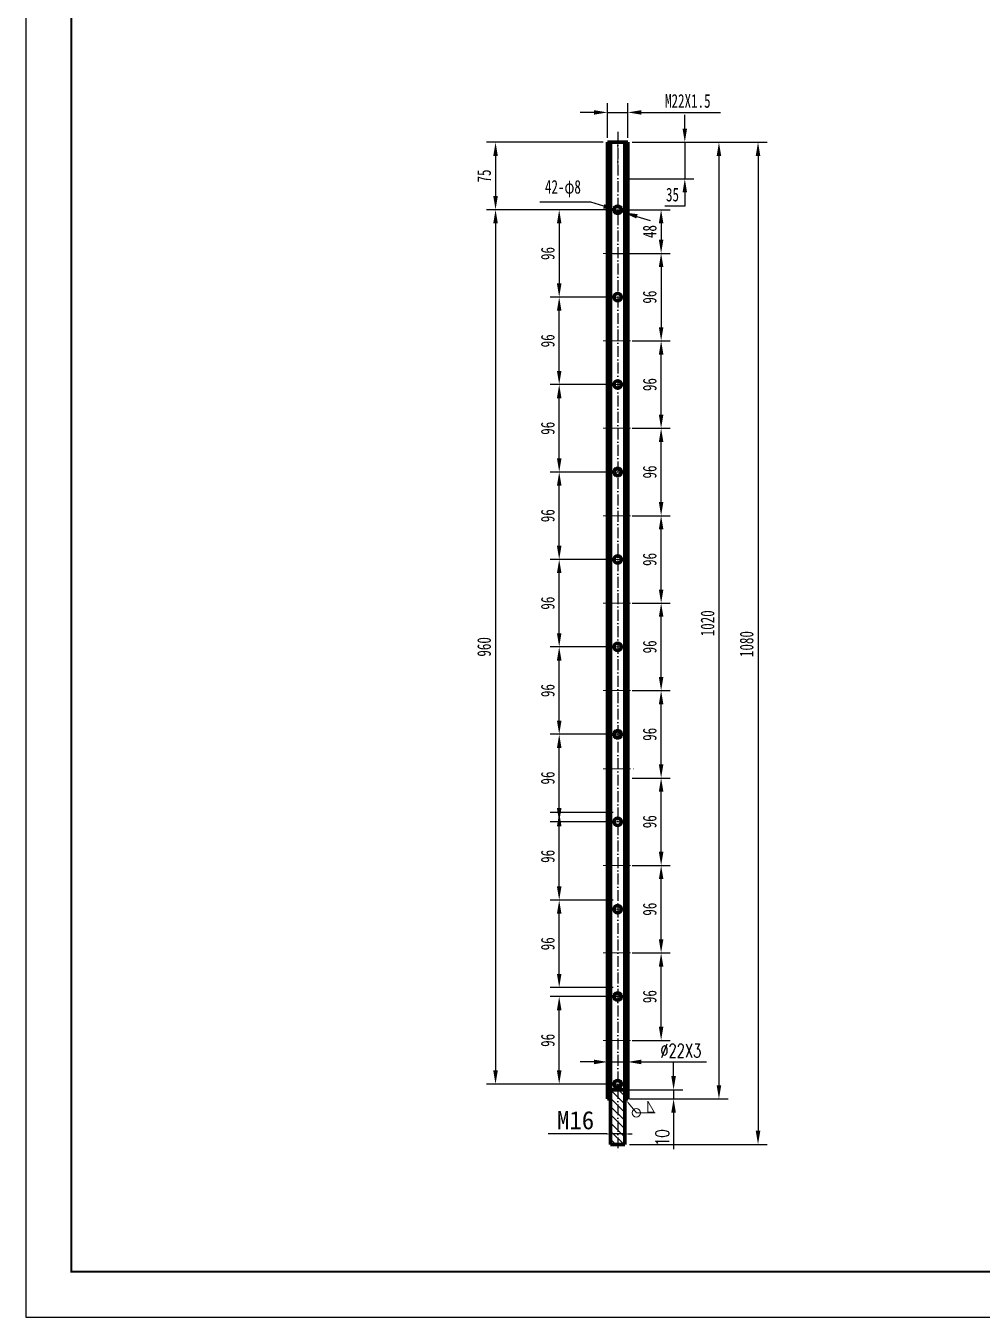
# Model space of a CAD drawing. Header units: millimetres. Extents: x 3722 to 10352, y -3393 to 2547.
# Drawn here: x 8252 to 9302, y -774 to 644 of the extents above; entities that cross this region are included whole.
import ezdxf

# ---------------------------------------------------------------- set-up
doc = ezdxf.new("R2010")
doc.units = ezdxf.units.MM
for name, pattern in [('ACAD_ISO10W100', [18, 12, -3, 0, -3]), ('DASHDOT', [1, 0.5, -0.25, 0, -0.25]), ('EB_DASHDOT', [39, 30, -3, 3, -3])]:
    doc.linetypes.add(name, pattern=pattern)
doc.layers.add('ACHSEN', color=7, linetype='DASHDOT')
doc.layers.add('K1', color=4, linetype='Continuous')
for name, color, linetype, lineweight in [('CAXA0', 1, 'Continuous', 70), ('CAXA1', 2, 'ACAD_ISO10W100', 25), ('CON1', 3, 'Continuous', 30), ('DASDOT', 1, 'EB_DASHDOT', 18), ('DIM', 4, 'Continuous', 0), ('HGJY', 7, 'Continuous', 18)]:
    doc.layers.add(name, color=color, linetype=linetype, lineweight=lineweight)
doc.styles.add('hzfs', font='simplex.shx', dxfattribs={"width": 0.7, "bigfont": 'hzfs.shx'})
doc.dimstyles.new('PVCAD$0', dxfattribs={"dimscale": 4, "dimtxt": 3, "dimasz": 3, "dimexe": 2, "dimexo": 1, "dimgap": 1, "dimtad": 1, "dimdec": 0, "dimzin": 0, "dimdsep": 46, "dimtxsty": 'hzfs', "dimcen": 2.5, "dimclrd": 4, "dimclre": 4, "dimadec": 0, "dimazin": 0, "dimtfac": 1, "dimtmove": 0, "dimatfit": 0, "dimfxl": 1, "dimarcsym": 0})
doc.dimstyles.new('PVCAD$3', dxfattribs={"dimscale": 4, "dimtxt": 3, "dimasz": 3, "dimexe": 2, "dimexo": 1, "dimgap": 1, "dimtad": 1, "dimtoh": 1, "dimdec": 0, "dimzin": 0, "dimdsep": 46, "dimtxsty": 'hzfs', "dimcen": 2.5, "dimclrd": 4, "dimclre": 4, "dimadec": 0, "dimazin": 0, "dimtfac": 1, "dimtmove": 0, "dimatfit": 0, "dimfxl": 1, "dimarcsym": 0})
doc.dimstyles.new('xiao', dxfattribs={"dimtxt": 20, "dimasz": 4, "dimexe": 1, "dimexo": 0, "dimgap": 5, "dimtad": 1, "dimdec": 0, "dimzin": 0, "dimdsep": 46, "dimtxsty": 'Standard', "dimcen": 0, "dimdle": 8, "dimclrt": 256, "dimadec": 0, "dimazin": 0, "dimtfac": 1, "dimtdec": 0, "dimtmove": 0, "dimatfit": 3, "dimldrblk": 'DOT', "dimfxl": 1, "dimtolj": 1, "dimtzin": 0, "dimarcsym": 0})
pattern_1 = [(45, (-5659.8653, -3903.989), (-4.490128, 4.490128), [])]

# ---------------------------------------------------------------- blocks, each defined once
blk = doc.blocks.new('*D156')
at = {"layer": 'Defpoints', "color": 0, "linetype": 'Continuous'}
for p in [(8893.7, -572.4), (8893.7, -572.4), (8909.7, -572.4)]:
    blk.add_point(p, dxfattribs=at)
at = {"layer": 'DIM', "color": 0, "linetype": 'Continuous', "lineweight": -2}
for p, q in [((8889.7, -572.4), (8825.3, -572.4)), ((8893.7, -572.4), (8893.7, -571.4)), ((8909.7, -572.4), (8893.7, -572.4)), ((8909.7, -572.4), (8909.7, -571.4)), ((8913.7, -572.4), (8917.7, -572.4))]:
    blk.add_line(p, q, dxfattribs=at)
at = {"layer": 'DIM', "color": 0, "linetype": 'Continuous'}
for points in [[(8889.7, -571.7), (8889.7, -573.1), (8893.7, -572.4)], [(8913.7, -571.7), (8913.7, -573.1), (8909.7, -572.4)]]:
    blk.add_solid(points, dxfattribs=at)
at = {"layer": 'DIM', "linetype": 'Continuous', "lineweight": 13, "insert": (8855.5, -557.4), "char_height": 20, "attachment_point": 5}
blk.add_mtext('\\A1;\\fFangSong_GB2312;M16', dxfattribs=at)
blk = doc.blocks.new('_Dot')
at = {"color": 0, "linetype": 'ByBlock', "lineweight": -2}
blk.add_line((-0.5, 0), (-1, 0), dxfattribs=at)
at = {"color": 0, "linetype": 'ByBlock', "const_width": 0.5}
blk.add_lwpolyline([(-0.25, 0, 1), (0.25, 0, 1)], format="xyb", close=True, dxfattribs=at)
blk = doc.blocks.new('*D157')
at = {"color": 4, "linetype": 'ByBlock', "lineweight": -2}
for p, q in [((8896.7, 442.4), (8757.6, 442.4)), ((8767.6, 427.4), (8767.6, -502.6)), ((8896.7, -517.6), (8757.6, -517.6))]:
    blk.add_line(p, q, dxfattribs=at)
at = {"color": 4, "linetype": 'ByBlock'}
for points in [[(8765.1, 427.4), (8770.1, 427.4), (8767.6, 442.4)], [(8765.1, -502.6), (8770.1, -502.6), (8767.6, -517.6)]]:
    blk.add_solid(points, dxfattribs=at)
at = {"layer": 'Defpoints', "color": 0, "linetype": 'ByBlock'}
for p in [(8901.7, 442.4), (8767.6, -517.6), (8901.7, -517.6)]:
    blk.add_point(p, dxfattribs=at)
at = {"color": 0, "linetype": 'ByBlock', "insert": (8755.1, -37.6), "char_height": 15, "attachment_point": 5, "rotation": 90, "style": 'hzfs'}
blk.add_mtext('\\fFangSong_GB2312;960', dxfattribs=at)
blk = doc.blocks.new('*D158')
at = {"layer": 'ACHSEN', "color": 4, "linetype": 'ByBlock', "lineweight": -2}
for p, q in [((8885.7, 516.4), (8757.6, 516.4)), ((8767.6, 501.4), (8767.6, 457.4)), ((8896.7, 442.4), (8757.6, 442.4))]:
    blk.add_line(p, q, dxfattribs=at)
at = {"layer": 'ACHSEN', "color": 4, "linetype": 'ByBlock'}
for points in [[(8765.1, 501.4), (8770.1, 501.4), (8767.6, 516.4)], [(8765.1, 457.4), (8770.1, 457.4), (8767.6, 442.4)]]:
    blk.add_solid(points, dxfattribs=at)
at = {"layer": 'Defpoints', "color": 0, "linetype": 'ByBlock'}
for p in [(8890.7, 516.4), (8767.6, 442.4), (8901.7, 442.4)]:
    blk.add_point(p, dxfattribs=at)
at = {"layer": 'ACHSEN', "color": 0, "linetype": 'ByBlock', "insert": (8755.1, 479.4), "char_height": 15, "attachment_point": 5, "rotation": 90, "style": 'hzfs'}
blk.add_mtext('\\fFangSong_GB2312;75', dxfattribs=at)
blk = doc.blocks.new('*D159')
at = {"color": 4, "linetype": 'ByBlock', "lineweight": -2}
for p, q in [((8896.7, 442.3), (8827.5, 442.3)), ((8837.5, 427.3), (8837.5, 361.4)), ((8896.7, 346.4), (8827.5, 346.4))]:
    blk.add_line(p, q, dxfattribs=at)
at = {"color": 4, "linetype": 'ByBlock'}
for points in [[(8835, 427.3), (8840, 427.3), (8837.5, 442.3)], [(8835, 361.4), (8840, 361.4), (8837.5, 346.4)]]:
    blk.add_solid(points, dxfattribs=at)
at = {"layer": 'Defpoints', "color": 0, "linetype": 'ByBlock'}
for p in [(8901.7, 442.3), (8837.5, 346.4), (8901.7, 346.4)]:
    blk.add_point(p, dxfattribs=at)
at = {"color": 0, "linetype": 'ByBlock', "insert": (8825, 394.3), "char_height": 15, "attachment_point": 5, "rotation": 90, "style": 'hzfs'}
blk.add_mtext('\\fFangSong_GB2312;96', dxfattribs=at)
blk = doc.blocks.new('*D160')
at = {"color": 4, "linetype": 'ByBlock', "lineweight": -2}
for p, q in [((8896.7, 346.4), (8827.5, 346.4)), ((8837.5, 265.4), (8837.5, 331.4)), ((8896.7, 250.4), (8827.5, 250.4))]:
    blk.add_line(p, q, dxfattribs=at)
at = {"color": 4, "linetype": 'ByBlock'}
for points in [[(8835, 331.4), (8840, 331.4), (8837.5, 346.4)], [(8835, 265.4), (8840, 265.4), (8837.5, 250.4)]]:
    blk.add_solid(points, dxfattribs=at)
at = {"layer": 'Defpoints', "color": 0, "linetype": 'ByBlock'}
for p in [(8837.5, 346.4), (8901.7, 346.4), (8901.7, 250.4)]:
    blk.add_point(p, dxfattribs=at)
at = {"color": 0, "linetype": 'ByBlock', "insert": (8825, 298.4), "char_height": 15, "attachment_point": 5, "rotation": 90, "style": 'hzfs'}
blk.add_mtext('\\fFangSong_GB2312;96', dxfattribs=at)
blk = doc.blocks.new('*D161')
at = {"color": 4, "linetype": 'ByBlock', "lineweight": -2}
for p, q in [((8896.7, 250.4), (8827.5, 250.4)), ((8837.5, 169.4), (8837.5, 235.4)), ((8896.7, 154.4), (8827.5, 154.4))]:
    blk.add_line(p, q, dxfattribs=at)
at = {"color": 4, "linetype": 'ByBlock'}
for points in [[(8835, 235.4), (8840, 235.4), (8837.5, 250.4)], [(8835, 169.4), (8840, 169.4), (8837.5, 154.4)]]:
    blk.add_solid(points, dxfattribs=at)
at = {"layer": 'Defpoints', "color": 0, "linetype": 'ByBlock'}
for p in [(8837.5, 250.4), (8901.7, 250.4), (8901.7, 154.4)]:
    blk.add_point(p, dxfattribs=at)
at = {"color": 0, "linetype": 'ByBlock', "insert": (8825, 202.4), "char_height": 15, "attachment_point": 5, "rotation": 90, "style": 'hzfs'}
blk.add_mtext('\\fFangSong_GB2312;96', dxfattribs=at)
blk = doc.blocks.new('*D162')
at = {"color": 4, "linetype": 'ByBlock', "lineweight": -2}
for p, q in [((8896.7, 154.4), (8827.5, 154.4)), ((8837.5, 73.4), (8837.5, 139.4)), ((8896.7, 58.4), (8827.5, 58.4))]:
    blk.add_line(p, q, dxfattribs=at)
at = {"color": 4, "linetype": 'ByBlock'}
for points in [[(8835, 139.4), (8840, 139.4), (8837.5, 154.4)], [(8835, 73.4), (8840, 73.4), (8837.5, 58.4)]]:
    blk.add_solid(points, dxfattribs=at)
at = {"layer": 'Defpoints', "color": 0, "linetype": 'ByBlock'}
for p in [(8837.5, 154.4), (8901.7, 154.4), (8901.7, 58.4)]:
    blk.add_point(p, dxfattribs=at)
at = {"color": 0, "linetype": 'ByBlock', "insert": (8825, 106.4), "char_height": 15, "attachment_point": 5, "rotation": 90, "style": 'hzfs'}
blk.add_mtext('\\fFangSong_GB2312;96', dxfattribs=at)
blk = doc.blocks.new('*D163')
at = {"color": 4, "linetype": 'ByBlock', "lineweight": -2}
for p, q in [((8896.7, 58.4), (8827.5, 58.4)), ((8837.5, -22.6), (8837.5, 43.4)), ((8896.7, -37.6), (8827.5, -37.6))]:
    blk.add_line(p, q, dxfattribs=at)
at = {"color": 4, "linetype": 'ByBlock'}
for points in [[(8835, 43.4), (8840, 43.4), (8837.5, 58.4)], [(8835, -22.6), (8840, -22.6), (8837.5, -37.6)]]:
    blk.add_solid(points, dxfattribs=at)
at = {"layer": 'Defpoints', "color": 0, "linetype": 'ByBlock'}
for p in [(8837.5, 58.4), (8901.7, 58.4), (8901.7, -37.6)]:
    blk.add_point(p, dxfattribs=at)
at = {"color": 0, "linetype": 'ByBlock', "insert": (8825, 10.4), "char_height": 15, "attachment_point": 5, "rotation": 90, "style": 'hzfs'}
blk.add_mtext('\\fFangSong_GB2312;96', dxfattribs=at)
blk = doc.blocks.new('*D164')
at = {"color": 4, "linetype": 'ByBlock', "lineweight": -2}
for p, q in [((8896.7, -37.6), (8827.5, -37.6)), ((8837.5, -118.6), (8837.5, -52.6)), ((8896.7, -133.6), (8827.5, -133.6))]:
    blk.add_line(p, q, dxfattribs=at)
at = {"color": 4, "linetype": 'ByBlock'}
for points in [[(8835, -52.6), (8840, -52.6), (8837.5, -37.6)], [(8835, -118.6), (8840, -118.6), (8837.5, -133.6)]]:
    blk.add_solid(points, dxfattribs=at)
at = {"layer": 'Defpoints', "color": 0, "linetype": 'ByBlock'}
for p in [(8837.5, -37.6), (8901.7, -37.6), (8901.7, -133.6)]:
    blk.add_point(p, dxfattribs=at)
at = {"color": 0, "linetype": 'ByBlock', "insert": (8825, -85.6), "char_height": 15, "attachment_point": 5, "rotation": 90, "style": 'hzfs'}
blk.add_mtext('\\fFangSong_GB2312;96', dxfattribs=at)
blk = doc.blocks.new('*D165')
at = {"color": 4, "linetype": 'ByBlock', "lineweight": -2}
for p, q in [((8896.7, -133.6), (8827.5, -133.6)), ((8837.5, -214.6), (8837.5, -148.6)), ((8896.7, -229.6), (8827.5, -229.6))]:
    blk.add_line(p, q, dxfattribs=at)
at = {"color": 4, "linetype": 'ByBlock'}
for points in [[(8835, -148.6), (8840, -148.6), (8837.5, -133.6)], [(8835, -214.6), (8840, -214.6), (8837.5, -229.6)]]:
    blk.add_solid(points, dxfattribs=at)
at = {"layer": 'Defpoints', "color": 0, "linetype": 'ByBlock'}
for p in [(8837.5, -133.6), (8901.7, -133.6), (8901.7, -229.6)]:
    blk.add_point(p, dxfattribs=at)
at = {"color": 0, "linetype": 'ByBlock', "insert": (8825, -181.6), "char_height": 15, "attachment_point": 5, "rotation": 90, "style": 'hzfs'}
blk.add_mtext('\\fFangSong_GB2312;96', dxfattribs=at)
blk = doc.blocks.new('*D166')
at = {"color": 4, "linetype": 'ByBlock', "lineweight": -2}
for p, q in [((8896.7, -219.6), (8827.5, -219.6)), ((8837.5, -300.6), (8837.5, -234.6)), ((8896.7, -315.6), (8827.5, -315.6))]:
    blk.add_line(p, q, dxfattribs=at)
at = {"color": 4, "linetype": 'ByBlock'}
for points in [[(8835, -234.6), (8840, -234.6), (8837.5, -219.6)], [(8835, -300.6), (8840, -300.6), (8837.5, -315.6)]]:
    blk.add_solid(points, dxfattribs=at)
at = {"layer": 'Defpoints', "color": 0, "linetype": 'ByBlock'}
for p in [(8837.5, -219.6), (8901.7, -219.6), (8901.7, -315.6)]:
    blk.add_point(p, dxfattribs=at)
at = {"color": 0, "linetype": 'ByBlock', "insert": (8825, -267.6), "char_height": 15, "attachment_point": 5, "rotation": 90, "style": 'hzfs'}
blk.add_mtext('\\fFangSong_GB2312;96', dxfattribs=at)
blk = doc.blocks.new('*D167')
at = {"color": 4, "linetype": 'ByBlock', "lineweight": -2}
for p, q in [((8896.7, -315.6), (8827.5, -315.6)), ((8837.5, -396.6), (8837.5, -330.6)), ((8896.7, -411.6), (8827.5, -411.6))]:
    blk.add_line(p, q, dxfattribs=at)
at = {"color": 4, "linetype": 'ByBlock'}
for points in [[(8835, -330.6), (8840, -330.6), (8837.5, -315.6)], [(8835, -396.6), (8840, -396.6), (8837.5, -411.6)]]:
    blk.add_solid(points, dxfattribs=at)
at = {"layer": 'Defpoints', "color": 0, "linetype": 'ByBlock'}
for p in [(8837.5, -315.6), (8901.7, -315.6), (8901.7, -411.6)]:
    blk.add_point(p, dxfattribs=at)
at = {"color": 0, "linetype": 'ByBlock', "insert": (8825, -363.6), "char_height": 15, "attachment_point": 5, "rotation": 90, "style": 'hzfs'}
blk.add_mtext('\\fFangSong_GB2312;96', dxfattribs=at)
blk = doc.blocks.new('*D168')
at = {"color": 4, "linetype": 'ByBlock', "lineweight": -2}
for p, q in [((8896.7, -421.6), (8827.5, -421.6)), ((8837.5, -502.6), (8837.5, -436.6)), ((8896.7, -517.6), (8827.5, -517.6))]:
    blk.add_line(p, q, dxfattribs=at)
at = {"color": 4, "linetype": 'ByBlock'}
for points in [[(8835, -436.6), (8840, -436.6), (8837.5, -421.6)], [(8835, -502.6), (8840, -502.6), (8837.5, -517.6)]]:
    blk.add_solid(points, dxfattribs=at)
at = {"layer": 'Defpoints', "color": 0, "linetype": 'ByBlock'}
for p in [(8837.5, -421.6), (8901.7, -421.6), (8901.7, -517.6)]:
    blk.add_point(p, dxfattribs=at)
at = {"color": 0, "linetype": 'ByBlock', "insert": (8825, -469.6), "char_height": 15, "attachment_point": 5, "rotation": 90, "style": 'hzfs'}
blk.add_mtext('\\fFangSong_GB2312;96', dxfattribs=at)
blk = doc.blocks.new('*D169')
at = {"color": 4, "linetype": 'ByBlock', "lineweight": -2}
for p, q in [((8906.7, 442.4), (8959.4, 442.4)), ((8949.4, 427.4), (8949.4, 409.4)), ((8896.4, 394.4), (8959.4, 394.4))]:
    blk.add_line(p, q, dxfattribs=at)
at = {"color": 4, "linetype": 'ByBlock'}
for points in [[(8946.9, 427.4), (8951.9, 427.4), (8949.4, 442.4)], [(8946.9, 409.4), (8951.9, 409.4), (8949.4, 394.4)]]:
    blk.add_solid(points, dxfattribs=at)
at = {"layer": 'Defpoints', "color": 0, "linetype": 'ByBlock'}
for p in [(8901.7, 442.4), (8891.4, 394.4), (8949.4, 394.4)]:
    blk.add_point(p, dxfattribs=at)
at = {"color": 0, "linetype": 'ByBlock', "insert": (8936.9, 418.4), "char_height": 15, "attachment_point": 5, "rotation": 90, "style": 'hzfs'}
blk.add_mtext('\\fFangSong_GB2312;48', dxfattribs=at)
blk = doc.blocks.new('*D170')
at = {"color": 4, "linetype": 'ByBlock', "lineweight": -2}
for p, q in [((8917.7, 394.4), (8959.4, 394.4)), ((8949.4, 379.4), (8949.4, 313.4)), ((8917.7, 298.4), (8959.4, 298.4))]:
    blk.add_line(p, q, dxfattribs=at)
at = {"color": 4, "linetype": 'ByBlock'}
for points in [[(8946.9, 379.4), (8951.9, 379.4), (8949.4, 394.4)], [(8946.9, 313.4), (8951.9, 313.4), (8949.4, 298.4)]]:
    blk.add_solid(points, dxfattribs=at)
at = {"layer": 'Defpoints', "color": 0, "linetype": 'ByBlock'}
for p in [(8912.7, 394.4), (8912.7, 298.4), (8949.4, 298.4)]:
    blk.add_point(p, dxfattribs=at)
at = {"color": 0, "linetype": 'ByBlock', "insert": (8936.9, 346.4), "char_height": 15, "attachment_point": 5, "rotation": 90, "style": 'hzfs'}
blk.add_mtext('\\fFangSong_GB2312;96', dxfattribs=at)
blk = doc.blocks.new('*D171')
at = {"color": 4, "linetype": 'ByBlock', "lineweight": -2}
for p, q in [((8917.7, 298.4), (8959.4, 298.4)), ((8949.4, 217.4), (8949.4, 283.4)), ((8917.7, 202.4), (8959.4, 202.4))]:
    blk.add_line(p, q, dxfattribs=at)
at = {"color": 4, "linetype": 'ByBlock'}
for points in [[(8946.9, 283.4), (8951.9, 283.4), (8949.4, 298.4)], [(8946.9, 217.4), (8951.9, 217.4), (8949.4, 202.4)]]:
    blk.add_solid(points, dxfattribs=at)
at = {"layer": 'Defpoints', "color": 0, "linetype": 'ByBlock'}
for p in [(8912.7, 298.4), (8949.4, 298.4), (8912.7, 202.4)]:
    blk.add_point(p, dxfattribs=at)
at = {"color": 0, "linetype": 'ByBlock', "insert": (8936.9, 250.4), "char_height": 15, "attachment_point": 5, "rotation": 90, "style": 'hzfs'}
blk.add_mtext('\\fFangSong_GB2312;96', dxfattribs=at)
blk = doc.blocks.new('*D172')
at = {"color": 4, "linetype": 'ByBlock', "lineweight": -2}
for p, q in [((8917.7, 202.4), (8959.4, 202.4)), ((8949.4, 121.4), (8949.4, 187.4)), ((8917.7, 106.4), (8959.4, 106.4))]:
    blk.add_line(p, q, dxfattribs=at)
at = {"color": 4, "linetype": 'ByBlock'}
for points in [[(8946.9, 187.4), (8951.9, 187.4), (8949.4, 202.4)], [(8946.9, 121.4), (8951.9, 121.4), (8949.4, 106.4)]]:
    blk.add_solid(points, dxfattribs=at)
at = {"layer": 'Defpoints', "color": 0, "linetype": 'ByBlock'}
for p in [(8912.7, 202.4), (8949.4, 202.4), (8912.7, 106.4)]:
    blk.add_point(p, dxfattribs=at)
at = {"color": 0, "linetype": 'ByBlock', "insert": (8936.9, 154.4), "char_height": 15, "attachment_point": 5, "rotation": 90, "style": 'hzfs'}
blk.add_mtext('\\fFangSong_GB2312;96', dxfattribs=at)
blk = doc.blocks.new('*D173')
at = {"color": 4, "linetype": 'ByBlock', "lineweight": -2}
for p, q in [((8917.7, 106.4), (8959.4, 106.4)), ((8949.4, 25.4), (8949.4, 91.4)), ((8917.7, 10.4), (8959.4, 10.4))]:
    blk.add_line(p, q, dxfattribs=at)
at = {"color": 4, "linetype": 'ByBlock'}
for points in [[(8946.9, 91.4), (8951.9, 91.4), (8949.4, 106.4)], [(8946.9, 25.4), (8951.9, 25.4), (8949.4, 10.4)]]:
    blk.add_solid(points, dxfattribs=at)
at = {"layer": 'Defpoints', "color": 0, "linetype": 'ByBlock'}
for p in [(8912.7, 106.4), (8949.4, 106.4), (8912.7, 10.4)]:
    blk.add_point(p, dxfattribs=at)
at = {"color": 0, "linetype": 'ByBlock', "insert": (8936.9, 58.4), "char_height": 15, "attachment_point": 5, "rotation": 90, "style": 'hzfs'}
blk.add_mtext('\\fFangSong_GB2312;96', dxfattribs=at)
blk = doc.blocks.new('*D174')
at = {"color": 4, "linetype": 'ByBlock', "lineweight": -2}
for p, q in [((8917.7, 10.4), (8959.4, 10.4)), ((8949.4, -70.6), (8949.4, -4.6)), ((8917.7, -85.6), (8959.4, -85.6))]:
    blk.add_line(p, q, dxfattribs=at)
at = {"color": 4, "linetype": 'ByBlock'}
for points in [[(8946.9, -4.6), (8951.9, -4.6), (8949.4, 10.4)], [(8946.9, -70.6), (8951.9, -70.6), (8949.4, -85.6)]]:
    blk.add_solid(points, dxfattribs=at)
at = {"layer": 'Defpoints', "color": 0, "linetype": 'ByBlock'}
for p in [(8912.7, 10.4), (8949.4, 10.4), (8912.7, -85.6)]:
    blk.add_point(p, dxfattribs=at)
at = {"color": 0, "linetype": 'ByBlock', "insert": (8936.9, -37.6), "char_height": 15, "attachment_point": 5, "rotation": 90, "style": 'hzfs'}
blk.add_mtext('\\fFangSong_GB2312;96', dxfattribs=at)
blk = doc.blocks.new('*D175')
at = {"color": 4, "linetype": 'ByBlock', "lineweight": -2}
for p, q in [((8917.7, -85.6), (8959.4, -85.6)), ((8949.4, -166.6), (8949.4, -100.6)), ((8917.7, -181.6), (8959.4, -181.6))]:
    blk.add_line(p, q, dxfattribs=at)
at = {"color": 4, "linetype": 'ByBlock'}
for points in [[(8946.9, -100.6), (8951.9, -100.6), (8949.4, -85.6)], [(8946.9, -166.6), (8951.9, -166.6), (8949.4, -181.6)]]:
    blk.add_solid(points, dxfattribs=at)
at = {"layer": 'Defpoints', "color": 0, "linetype": 'ByBlock'}
for p in [(8912.7, -85.6), (8949.4, -85.6), (8912.7, -181.6)]:
    blk.add_point(p, dxfattribs=at)
at = {"color": 0, "linetype": 'ByBlock', "insert": (8936.9, -133.6), "char_height": 15, "attachment_point": 5, "rotation": 90, "style": 'hzfs'}
blk.add_mtext('\\fFangSong_GB2312;96', dxfattribs=at)
blk = doc.blocks.new('*D176')
at = {"color": 4, "linetype": 'ByBlock', "lineweight": -2}
for p, q in [((8917.7, -181.6), (8959.4, -181.6)), ((8949.4, -262.6), (8949.4, -196.6)), ((8917.7, -277.6), (8959.4, -277.6))]:
    blk.add_line(p, q, dxfattribs=at)
at = {"color": 4, "linetype": 'ByBlock'}
for points in [[(8946.9, -196.6), (8951.9, -196.6), (8949.4, -181.6)], [(8946.9, -262.6), (8951.9, -262.6), (8949.4, -277.6)]]:
    blk.add_solid(points, dxfattribs=at)
at = {"layer": 'Defpoints', "color": 0, "linetype": 'ByBlock'}
for p in [(8912.7, -181.6), (8949.4, -181.6), (8912.7, -277.6)]:
    blk.add_point(p, dxfattribs=at)
at = {"color": 0, "linetype": 'ByBlock', "insert": (8936.9, -229.6), "char_height": 15, "attachment_point": 5, "rotation": 90, "style": 'hzfs'}
blk.add_mtext('\\fFangSong_GB2312;96', dxfattribs=at)
blk = doc.blocks.new('*D177')
at = {"color": 4, "linetype": 'ByBlock', "lineweight": -2}
for p, q in [((8917.7, -277.6), (8959.4, -277.6)), ((8949.4, -358.6), (8949.4, -292.6)), ((8917.7, -373.6), (8959.4, -373.6))]:
    blk.add_line(p, q, dxfattribs=at)
at = {"color": 4, "linetype": 'ByBlock'}
for points in [[(8946.9, -292.6), (8951.9, -292.6), (8949.4, -277.6)], [(8946.9, -358.6), (8951.9, -358.6), (8949.4, -373.6)]]:
    blk.add_solid(points, dxfattribs=at)
at = {"layer": 'Defpoints', "color": 0, "linetype": 'ByBlock'}
for p in [(8912.7, -277.6), (8949.4, -277.6), (8912.7, -373.6)]:
    blk.add_point(p, dxfattribs=at)
at = {"color": 0, "linetype": 'ByBlock', "insert": (8936.9, -325.6), "char_height": 15, "attachment_point": 5, "rotation": 90, "style": 'hzfs'}
blk.add_mtext('\\fFangSong_GB2312;96', dxfattribs=at)
blk = doc.blocks.new('*D178')
at = {"color": 4, "linetype": 'ByBlock', "lineweight": -2}
for p, q in [((8917.7, -373.6), (8959.4, -373.6)), ((8949.4, -454.6), (8949.4, -388.6)), ((8917.7, -469.6), (8959.4, -469.6))]:
    blk.add_line(p, q, dxfattribs=at)
at = {"color": 4, "linetype": 'ByBlock'}
for points in [[(8946.9, -388.6), (8951.9, -388.6), (8949.4, -373.6)], [(8946.9, -454.6), (8951.9, -454.6), (8949.4, -469.6)]]:
    blk.add_solid(points, dxfattribs=at)
at = {"layer": 'Defpoints', "color": 0, "linetype": 'ByBlock'}
for p in [(8912.7, -373.6), (8949.4, -373.6), (8912.7, -469.6)]:
    blk.add_point(p, dxfattribs=at)
at = {"color": 0, "linetype": 'ByBlock', "insert": (8936.9, -421.6), "char_height": 15, "attachment_point": 5, "rotation": 90, "style": 'hzfs'}
blk.add_mtext('\\fFangSong_GB2312;96', dxfattribs=at)
blk = doc.blocks.new('*D179')
at = {"layer": 'ACHSEN', "color": 4, "linetype": 'ByBlock', "lineweight": -2}
for p, q in [((8872.1, 450.5), (8816.1, 450.5)), ((8886.5, 446.1), (8872.1, 450.5)), ((8908.5, 439.4), (8900.8, 441.7)), ((8922.8, 435.1), (8937.2, 430.7))]:
    blk.add_line(p, q, dxfattribs=at)
at = {"layer": 'ACHSEN', "color": 4, "linetype": 'ByBlock'}
for points in [[(8887.2, 448.5), (8885.7, 443.7), (8900.8, 441.7)], [(8923.6, 437.5), (8922.1, 432.7), (8908.5, 439.4)]]:
    blk.add_solid(points, dxfattribs=at)
at = {"layer": 'Defpoints', "color": 0, "linetype": 'ByBlock'}
for p in [(8900.8, 441.7), (8908.5, 439.4)]:
    blk.add_point(p, dxfattribs=at)
at = {"layer": 'ACHSEN', "color": 0, "linetype": 'ByBlock', "insert": (8841.6, 465.5), "char_height": 15, "attachment_point": 5, "style": 'hzfs'}
blk.add_mtext('\\fFangSong_GB2312;42-φ8', dxfattribs=at)
blk = doc.blocks.new('*D180')
at = {"color": 4, "linetype": 'ByBlock', "lineweight": -2}
for p, q in [((8975.4, 531.4), (8975.4, 546.4)), ((8917.7, 516.4), (8985.4, 516.4)), ((8975.4, 516.4), (8975.4, 476.4)), ((8914.7, 476.4), (8985.4, 476.4)), ((8975.4, 461.4), (8975.4, 446.4)), ((8975.4, 446.4), (8953.4, 446.4))]:
    blk.add_line(p, q, dxfattribs=at)
at = {"color": 4, "linetype": 'ByBlock'}
for points in [[(8972.9, 531.4), (8977.9, 531.4), (8975.4, 516.4)], [(8972.9, 461.4), (8977.9, 461.4), (8975.4, 476.4)]]:
    blk.add_solid(points, dxfattribs=at)
at = {"layer": 'Defpoints', "color": 0, "linetype": 'ByBlock'}
for p in [(8912.7, 516.4), (8909.7, 476.4), (8975.4, 476.4)]:
    blk.add_point(p, dxfattribs=at)
at = {"color": 0, "linetype": 'ByBlock', "insert": (8961.9, 458.9), "char_height": 15, "attachment_point": 5, "style": 'hzfs'}
blk.add_mtext('\\fFangSong_GB2312;35', dxfattribs=at)
blk = doc.blocks.new('*D181')
at = {"color": 4, "linetype": 'ByBlock', "lineweight": -2}
for p, q in [((8917.7, 516.4), (9065.8, 516.4)), ((9055.8, 501.4), (9055.8, -568.9)), ((8914.7, -583.9), (9065.8, -583.9))]:
    blk.add_line(p, q, dxfattribs=at)
at = {"color": 4, "linetype": 'ByBlock'}
for points in [[(9053.3, 501.4), (9058.3, 501.4), (9055.8, 516.4)], [(9053.3, -568.9), (9058.3, -568.9), (9055.8, -583.9)]]:
    blk.add_solid(points, dxfattribs=at)
at = {"layer": 'Defpoints', "color": 0, "linetype": 'ByBlock'}
for p in [(8912.7, 516.4), (8909.7, -583.9), (9055.8, -583.9)]:
    blk.add_point(p, dxfattribs=at)
at = {"color": 0, "linetype": 'ByBlock', "insert": (9043.3, -34.5), "char_height": 15, "attachment_point": 5, "rotation": 90, "style": 'hzfs'}
blk.add_mtext('\\fFangSong_GB2312;1080', dxfattribs=at)
blk = doc.blocks.new('*D182')
at = {"layer": 'ACHSEN', "color": 4, "linetype": 'ByBlock', "lineweight": -2}
for p, q in [((8890.7, 521.4), (8890.7, 559.2)), ((8912.7, 521.4), (8912.7, 559.2)), ((8875.7, 549.2), (8860.7, 549.2)), ((8890.7, 549.2), (8912.7, 549.2)), ((8927.7, 549.2), (9014.7, 549.2))]:
    blk.add_line(p, q, dxfattribs=at)
at = {"layer": 'ACHSEN', "color": 4, "linetype": 'ByBlock'}
for points in [[(8875.7, 551.7), (8875.7, 546.7), (8890.7, 549.2)], [(8927.7, 551.7), (8927.7, 546.7), (8912.7, 549.2)]]:
    blk.add_solid(points, dxfattribs=at)
at = {"layer": 'Defpoints', "color": 0, "linetype": 'ByBlock'}
for p in [(8912.7, 549.2), (8890.7, 516.4), (8912.7, 516.4)]:
    blk.add_point(p, dxfattribs=at)
at = {"layer": 'ACHSEN', "color": 0, "linetype": 'ByBlock', "insert": (8978.7, 561.7), "char_height": 15, "attachment_point": 5, "style": 'hzfs'}
blk.add_mtext('{\\fFangSong_GB2312|b0|i0|c134|p0;M22X1.5}', dxfattribs=at)
blk = doc.blocks.new('*D183')
at = {"color": 4, "linetype": 'ByBlock', "lineweight": -2}
for p, q in [((8917.7, 516.4), (9022.9, 516.4)), ((9012.9, 501.4), (9012.9, -518.9)), ((8917.7, -533.9), (9022.9, -533.9))]:
    blk.add_line(p, q, dxfattribs=at)
at = {"color": 4, "linetype": 'ByBlock'}
for points in [[(9010.4, 501.4), (9015.4, 501.4), (9012.9, 516.4)], [(9010.4, -518.9), (9015.4, -518.9), (9012.9, -533.9)]]:
    blk.add_solid(points, dxfattribs=at)
at = {"layer": 'Defpoints', "color": 0, "linetype": 'ByBlock'}
for p in [(8912.7, 516.4), (8912.7, -533.9), (9012.9, -533.9)]:
    blk.add_point(p, dxfattribs=at)
at = {"color": 0, "linetype": 'ByBlock', "insert": (9000.4, -11.7), "char_height": 15, "attachment_point": 5, "rotation": 90, "style": 'hzfs'}
blk.add_mtext('\\fFangSong_GB2312;1020', dxfattribs=at)
blk = doc.blocks.new('*D203')
at = {"color": 4, "linetype": 'ByBlock', "lineweight": -2}
for p, q in [((8875.7, -493.3), (8860.7, -493.3)), ((8890.7, -495.8), (8890.7, -483.3)), ((8890.7, -493.3), (8912.7, -493.3)), ((8927.7, -493.3), (8999.2, -493.3)), ((8912.7, -498.3), (8912.7, -503.3))]:
    blk.add_line(p, q, dxfattribs=at)
at = {"color": 4, "linetype": 'ByBlock'}
for points in [[(8875.7, -490.8), (8875.7, -495.8), (8890.7, -493.3)], [(8927.7, -490.8), (8927.7, -495.8), (8912.7, -493.3)]]:
    blk.add_solid(points, dxfattribs=at)
at = {"layer": 'Defpoints', "color": 0, "linetype": 'ByBlock'}
for p in [(8912.7, -493.3), (8912.7, -493.3), (8890.7, -500.8)]:
    blk.add_point(p, dxfattribs=at)
at = {"color": 0, "linetype": 'ByBlock', "insert": (8971, -480.8), "char_height": 15, "attachment_point": 5, "style": 'hzfs'}
blk.add_mtext('%%C22X3', dxfattribs=at)
blk = doc.blocks.new('*D184')
at = {"layer": 'Defpoints', "color": 0, "linetype": 'ByBlock'}
for p in [(8909.7, -523.9), (8909.7, -533.9), (8963.1, -533.9)]:
    blk.add_point(p, dxfattribs=at)
at = {"layer": 'HGJY', "color": 4, "linetype": 'ByBlock', "lineweight": -2}
for p, q in [((8963.1, -508.9), (8963.1, -493.9)), ((8914.7, -523.9), (8973.1, -523.9)), ((8963.1, -523.9), (8963.1, -533.9)), ((8914.7, -533.9), (8973.1, -533.9)), ((8963.1, -548.9), (8963.1, -588.9))]:
    blk.add_line(p, q, dxfattribs=at)
at = {"layer": 'HGJY', "color": 4, "linetype": 'ByBlock'}
for points in [[(8960.6, -508.9), (8965.6, -508.9), (8963.1, -523.9)], [(8960.6, -548.9), (8965.6, -548.9), (8963.1, -533.9)]]:
    blk.add_solid(points, dxfattribs=at)
at = {"layer": 'HGJY', "color": 0, "linetype": 'ByBlock', "insert": (8950.6, -576.4), "char_height": 15, "attachment_point": 5, "rotation": 90, "style": 'hzfs'}
blk.add_mtext('10', dxfattribs=at)

msp = doc.modelspace()

# ---------------------------------------------------------------- hatches: boundary and pattern name
at = {"layer": 'CON1', "linetype": 'ByBlock'}
h = msp.add_hatch(dxfattribs=at)
h.set_pattern_fill('ANSI31', color=256, scale=2, style=0)
h.set_pattern_definition(pattern_1)
edge = h.paths.add_edge_path()
edge.add_line((8893.7, 516.4), (8891.7, 516.4))
edge.add_line((8891.7, 516.4), (8891.7, 477.8))
edge.add_spline(control_points=[(8891.7, 477.8), (8891.5, 477.6), (8891.3, 477), (8890.9, 476.6), (8890.7, 476.4)], knot_values=[0, 0, 0, 0, 0.890292, 1.715849, 1.715849, 1.715849, 1.715849], weights=[1, 1, 1, 1, 1], degree=3, periodic=0)
edge.add_line((8890.7, 476.4), (8893.7, 476.4))
edge.add_line((8893.7, 476.4), (8893.7, 516.4))
edge = h.paths.add_edge_path()
edge.add_line((8911.8, 516.4), (8909.7, 516.4))
edge.add_line((8909.7, 516.4), (8909.7, 476.4))
edge.add_line((8909.7, 476.4), (8912.7, 476.4))
edge.add_spline(control_points=[(8912.7, 476.4), (8912.6, 476.6), (8912.2, 477), (8912, 477.6), (8911.8, 477.8)], knot_values=[0, 0, 0, 0, 0.825557, 1.715849, 1.715849, 1.715849, 1.715849], weights=[1, 1, 1, 1, 1], degree=3, periodic=0)
edge.add_line((8911.8, 477.8), (8911.8, 516.4))
edge = h.paths.add_edge_path()
edge.add_line((8912.7, 516.4), (8911.8, 516.4))
edge.add_line((8911.8, 516.4), (8911.8, 477.8))
edge.add_spline(control_points=[(8911.8, 477.8), (8912, 477.6), (8912.2, 477), (8912.6, 476.6), (8912.7, 476.4)], knot_values=[0, 0, 0, 0, 0.890292, 1.715849, 1.715849, 1.715849, 1.715849], weights=[1, 1, 1, 1, 1], degree=3, periodic=0)
edge.add_line((8912.7, 476.4), (8912.7, 516.4))
edge = h.paths.add_edge_path()
edge.add_line((8891.7, 516.4), (8890.7, 516.4))
edge.add_line((8890.7, 516.4), (8890.7, 476.4))
edge.add_spline(control_points=[(8890.7, 476.4), (8890.9, 476.6), (8891.3, 477), (8891.5, 477.6), (8891.7, 477.8)], knot_values=[0, 0, 0, 0, 0.825557, 1.715849, 1.715849, 1.715849, 1.715849], weights=[1, 1, 1, 1, 1], degree=3, periodic=0)
edge.add_line((8891.7, 477.8), (8891.7, 516.4))
h = msp.add_hatch(dxfattribs=at)
h.set_pattern_fill('ANSI31', color=256, scale=2, style=0)
h.set_pattern_definition(pattern_1)
h.paths.add_polyline_path([(8890.7, 398.4), (8893.7, 398.4), (8893.7, 476.4), (8890.7, 476.4)])
h.paths.add_polyline_path([(8912.7, 476.4), (8909.7, 476.4), (8909.7, 398.4), (8912.7, 398.4)])
h = msp.add_hatch(dxfattribs=at)
h.set_pattern_fill('ANSI31', color=256, scale=2, style=0)
h.set_pattern_definition(pattern_1)
h.paths.add_polyline_path([(8893.7, 294.4), (8890.7, 294.4), (8890.7, 206.4), (8893.7, 206.4)])
h.paths.add_polyline_path([(8912.7, 294.4), (8909.7, 294.4), (8909.7, 206.4), (8912.7, 206.4)])
h.paths.add_polyline_path([(8912.7, 390.4), (8909.7, 390.4), (8909.7, 302.4), (8912.7, 302.4)])
h.paths.add_polyline_path([(8893.7, 390.4), (8890.7, 390.4), (8890.7, 302.4), (8893.7, 302.4)])
h = msp.add_hatch(dxfattribs=at)
h.set_pattern_fill('ANSI31', color=256, scale=2, style=0)
h.set_pattern_definition(pattern_1)
h.paths.add_polyline_path([(8893.7, 198.4), (8890.7, 198.4), (8890.7, 110.4), (8893.7, 110.4)])
h.paths.add_polyline_path([(8912.7, 198.4), (8909.7, 198.4), (8909.7, 110.4), (8912.7, 110.4)])
h.paths.add_polyline_path([(8893.7, 102.4), (8890.7, 102.4), (8890.7, 14.4), (8893.7, 14.4)])
h.paths.add_polyline_path([(8912.7, 102.4), (8909.7, 102.4), (8909.7, 14.4), (8912.7, 14.4)])
h.paths.add_polyline_path([(8912.7, 6.4), (8909.7, 6.4), (8909.7, -81.6), (8912.7, -81.6)])
h.paths.add_polyline_path([(8893.7, 6.4), (8890.7, 6.4), (8890.7, -81.6), (8893.7, -81.6)])
h = msp.add_hatch(dxfattribs=at)
h.set_pattern_fill('ANSI31', color=256, scale=2, style=0)
h.set_pattern_definition(pattern_1)
h.paths.add_polyline_path([(8893.7, -89.6), (8890.7, -89.6), (8890.7, -167.6), (8893.7, -167.6)])
h.paths.add_polyline_path([(8912.7, -89.6), (8909.7, -89.6), (8909.7, -167.6), (8912.7, -167.6)])
h.paths.add_polyline_path([(8893.7, -175.6), (8890.7, -175.6), (8890.7, -273.6), (8893.7, -273.6)])
h.paths.add_polyline_path([(8912.7, -175.6), (8909.7, -175.6), (8909.7, -273.6), (8912.7, -273.6)])
h.paths.add_polyline_path([(8893.7, -281.6), (8890.7, -281.6), (8890.7, -369.6), (8893.7, -369.6)])
h.paths.add_polyline_path([(8912.7, -281.6), (8909.7, -281.6), (8909.7, -369.6), (8912.7, -369.6)])
h = msp.add_hatch(dxfattribs=at)
h.set_pattern_fill('ANSI31', color=256, scale=2, style=0)
h.set_pattern_definition(pattern_1)
h.paths.add_polyline_path([(8893.7, -377.6), (8890.7, -377.6), (8890.7, -465.6), (8893.7, -465.6)])
h.paths.add_polyline_path([(8912.7, -377.6), (8909.7, -377.6), (8909.7, -465.6), (8912.7, -465.6)])
h.paths.add_polyline_path([(8893.7, -473.6), (8890.7, -473.6), (8890.7, -533.9), (8893.7, -533.9)])
h.paths.add_polyline_path([(8912.7, -473.6), (8909.7, -473.6), (8909.7, -533.9), (8912.7, -533.9)])
h = msp.add_hatch(dxfattribs=at)
h.set_pattern_fill('ANSI31', color=256, scale=2, angle=90, style=0)
h.set_pattern_definition([(135, (-5659.8653, -3903.989), (-4.490128, -4.490128), [])])
h.paths.add_polyline_path([(8901.7, -523.9), (8893.7, -523.9), (8893.7, -533.9), (8894.7, -533.9), (8894.7, -583.9), (8901.7, -583.9)])
h.paths.add_polyline_path([(8901.7, -583.9), (8908.8, -583.9), (8908.8, -533.9), (8909.7, -533.9), (8909.7, -523.9), (8901.7, -523.9)])
at = {"layer": 'CON1', "linetype": 'Continuous', "lineweight": 35}
h = msp.add_hatch(color=7, dxfattribs=at)
h.paths.add_polyline_path([(8912.7, -533.9), (8909.7, -536.7), (8909.7, -533.9)], flags=0)
h.paths.add_polyline_path([(8893.7, -533.9), (8893.7, -536.7), (8890.7, -533.9)], flags=0)
at = {"layer": 'DIM', "linetype": 'Continuous', "lineweight": 13}
msp.add_hatch(color=256, dxfattribs=at).paths.add_polyline_path([(8911, -535.5), (8913.1, -538.9), (8914.1, -538.1)], flags=0)

# ---------------------------------------------------------------- linework, layer by layer
for p, q in [((8251.9, 2196.5), (8251.9, -773.5)), ((8251.9, -773.5), (10351.9, -773.5))]:
    msp.add_line(p, q)
at = {"layer": 'CAXA0'}
for p, q in [((8890.7, 476.4), (8890.7, 516.4)), ((8890.7, 516.4), (8912.7, 516.4)), ((8893.7, 516.4), (8893.7, -533.9)), ((8909.7, 516.4), (8909.7, -533.9)), ((8912.7, 516.4), (8912.7, 466.4)), ((8912.7, 486.4), (8912.7, -533.9)), ((8890.7, 476.4), (8890.7, -533.9)), ((8890.7, 476.4), (8893.7, 476.4)), ((8909.7, 476.4), (8912.7, 476.4)), ((8893.7, 398.4), (8890.7, 398.4)), ((8909.7, 398.4), (8912.7, 398.4)), ((8890.7, 390.4), (8893.7, 390.4)), ((8909.7, 390.4), (8912.7, 390.4)), ((8893.7, 302.4), (8890.7, 302.4)), ((8909.7, 302.4), (8912.7, 302.4)), ((8890.7, 294.4), (8893.7, 294.4)), ((8909.7, 294.4), (8912.7, 294.4)), ((8893.7, 206.4), (8890.7, 206.4)), ((8909.7, 206.4), (8912.7, 206.4)), ((8890.7, 198.4), (8893.7, 198.4)), ((8909.7, 198.4), (8912.7, 198.4)), ((8893.7, 110.4), (8890.7, 110.4)), ((8890.7, 102.4), (8893.7, 102.4)), ((8909.7, 110.4), (8912.7, 110.4)), ((8909.7, 102.4), (8912.7, 102.4)), ((8893.7, 14.4), (8890.7, 14.4)), ((8909.7, 14.4), (8912.7, 14.4)), ((8890.7, 6.4), (8893.7, 6.4)), ((8909.7, 6.4), (8912.7, 6.4)), ((8893.7, -81.6), (8890.7, -81.6)), ((8909.7, -81.6), (8912.7, -81.6)), ((8890.7, -89.6), (8893.7, -89.6)), ((8909.7, -89.6), (8912.7, -89.6)), ((8909.7, -167.6), (8912.7, -167.6)), ((8909.7, -175.6), (8912.7, -175.6)), ((8893.7, -273.6), (8890.7, -273.6)), ((8890.7, -281.6), (8893.7, -281.6)), ((8909.7, -273.6), (8912.7, -273.6)), ((8909.7, -281.6), (8912.7, -281.6)), ((8893.7, -369.6), (8890.7, -369.6)), ((8890.7, -377.6), (8893.7, -377.6)), ((8909.7, -369.6), (8912.7, -369.6)), ((8909.7, -377.6), (8912.7, -377.6)), ((8893.7, -465.6), (8890.7, -465.6)), ((8909.7, -465.6), (8912.7, -465.6)), ((8890.7, -473.6), (8893.7, -473.6)), ((8909.7, -473.6), (8912.7, -473.6)), ((8890.7, -533.9), (8894.7, -533.9)), ((8893.7, -533.9), (8893.7, -583.9)), ((8908.8, -533.9), (8912.7, -533.9)), ((8909.7, -533.9), (8909.7, -583.9)), ((8909.7, -583.9), (8893.7, -583.9))]:
    msp.add_line(p, q, dxfattribs=at)
at = {"layer": 'CAXA0', "linetype": 'ByBlock'}
msp.add_line((8893.7, -523.9), (8909.7, -523.9), dxfattribs=at)
at = {"layer": 'CAXA0'}
for centre in [(8901.7, 442.4), (8901.7, 346.4), (8901.7, 250.4), (8901.7, 154.4), (8901.7, 58.4), (8901.7, -37.6), (8901.7, -133.6), (8901.7, -229.6), (8901.7, -325.6), (8901.7, -421.6), (8901.7, -517.6)]:
    msp.add_circle(centre, 4, dxfattribs=at)
at = {"layer": 'CAXA1'}
msp.add_line((8901.7, 528), (8901.7, -592), dxfattribs=at)
at = {"layer": 'CON1', "color": 7, "linetype": 'Continuous', "lineweight": 35}
for p, q in [((8891.7, 516.4), (8891.7, 477.8)), ((8911.8, 516.4), (8911.8, 477.8)), ((8890.7, -533.9), (8893.7, -536.7)), ((8912.7, -533.9), (8909.7, -536.7))]:
    msp.add_line(p, q, dxfattribs=at)
at = {"layer": 'CON1', "linetype": 'Continuous', "lineweight": 35}
msp.add_line((8912.7, 486.4), (8912.7, 516.4), dxfattribs=at)
at = {"layer": 'CON1', "color": 7, "linetype": 'Continuous', "lineweight": 35}
for centre in [(8901.7, 346.4), (8901.7, 250.4), (8901.7, 154.4), (8901.7, 58.4), (8901.7, -37.6), (8901.7, -133.6), (8901.7, -229.6), (8901.7, -325.6), (8901.7, -421.6), (8901.7, -517.6)]:
    msp.add_arc(centre, 4, 90, 270, dxfattribs=at)
for points in [[(8891.7, 477.8), (8891.5, 477.6), (8891.3, 477), (8890.9, 476.6), (8890.7, 476.4)], [(8911.8, 477.8), (8912, 477.6), (8912.2, 477), (8912.6, 476.6), (8912.7, 476.4)]]:
    msp.add_open_spline(points, degree=3, knots=[0, 0, 0, 0, 0.890292, 1.715849, 1.715849, 1.715849, 1.715849], dxfattribs=at)
at = {"layer": 'DASDOT', "color": 7, "linetype": 'EB_DASHDOT', "lineweight": 0}
for p, q in [((8901.7, 442.4), (8896.4, 442.4)), ((8901.7, 442.4), (8907.3, 442.4)), ((8885.8, 394.4), (8919, 394.4)), ((8901.7, 346.4), (8896.4, 346.4)), ((8901.7, 346.4), (8907.3, 346.4)), ((8885.8, 298.4), (8919, 298.4)), ((8901.7, 250.4), (8896.4, 250.4)), ((8901.7, 250.4), (8907.3, 250.4)), ((8885.8, 202.4), (8919, 202.4)), ((8901.7, 154.4), (8896.4, 154.4)), ((8901.7, 154.4), (8907.3, 154.4)), ((8885.8, 106.4), (8919, 106.4)), ((8901.7, 58.4), (8896.4, 58.4)), ((8901.7, 58.4), (8907.3, 58.4)), ((8885.8, 10.4), (8919, 10.4)), ((8901.7, -37.6), (8896.4, -37.6)), ((8901.7, -37.6), (8907.3, -37.6)), ((8885.8, -85.6), (8919, -85.6)), ((8901.7, -133.6), (8896.4, -133.6)), ((8901.7, -133.6), (8907.3, -133.6)), ((8885.8, -171.6), (8919, -171.6)), ((8901.7, -229.6), (8896.4, -229.6)), ((8901.7, -229.6), (8907.3, -229.6)), ((8885.8, -277.6), (8919, -277.6)), ((8885.8, -277.6), (8919, -277.6)), ((8901.7, -325.6), (8896.4, -325.6)), ((8901.7, -325.6), (8907.3, -325.6)), ((8885.8, -373.6), (8919, -373.6)), ((8901.7, -421.6), (8896.4, -421.6)), ((8901.7, -421.6), (8907.3, -421.6)), ((8885.8, -469.6), (8919, -469.6)), ((8901.7, -517.6), (8896.4, -517.6)), ((8901.7, -517.6), (8907.3, -517.6))]:
    msp.add_line(p, q, dxfattribs=at)
at = {"layer": 'DIM', "linetype": 'Continuous', "lineweight": 13}
for p, q in [((8901.7, 516.4), (8901.7, 481.4)), ((8912.7, 476.4), (8962.1, 476.4)), ((8893.7, -167.6), (8890.7, -167.6)), ((8890.7, -175.6), (8893.7, -175.6))]:
    msp.add_line(p, q, dxfattribs=at)
at = {"layer": 'DIM', "color": 7, "linetype": 'Continuous', "lineweight": 13}
for p, q in [((8894.7, -533.9), (8894.7, -583.9)), ((8908.8, -533.9), (8908.8, -583.9)), ((8941.8, -548.5), (8934.8, -536.4)), ((8934.8, -548.5), (8934.8, -536.4)), ((8934.8, -548.5), (8941.8, -548.5))]:
    msp.add_line(p, q, dxfattribs=at)
msp.add_lwpolyline([(8913.6, -538.5), (8922.2, -549.2), (8943, -549.2)], dxfattribs=at)
msp.add_circle((8922.2, -549.2), 4.63, dxfattribs=at)
at = {"layer": 'K1', "const_width": 2}
msp.add_lwpolyline([(10301.9, -723.5), (10301.9, 2071.5), (8301.9, 2071.5), (8301.9, -723.5)], close=True, dxfattribs=at)

# ---------------------------------------------------------------- dimensions: what is measured, and where the dimension line sits
at = {"linetype": 'ByBlock'}
for base, p1, p2, angle, text, override, picture, middle in [((8975.4, 476.4), (8912.7, 516.4), (8909.7, 476.4), 90, '\\fFangSong_GB2312;35', {"dimscale": 5, "dimtoh": 1}, '*D180', (8961.9, 458.9)), ((8767.6, -517.6), (8901.7, 442.4), (8901.7, -517.6), 90, '\\fFangSong_GB2312;960', {"dimscale": 5, "dimtoh": 1}, '*D157', (8755.1, -37.6)), ((8837.5, 346.4), (8901.7, 442.3), (8901.7, 346.4), 90, '\\fFangSong_GB2312;96', {"dimscale": 5, "dimtoh": 1}, '*D159', (8825, 394.3)), ((8949.4, 394.4), (8901.7, 442.4), (8891.4, 394.4), 90, '\\fFangSong_GB2312;48', {"dimscale": 5, "dimtoh": 1}, '*D169', (8936.9, 418.4)), ((8949.4, 298.4), (8912.7, 394.4), (8912.7, 298.4), 90, '\\fFangSong_GB2312;96', {"dimscale": 5, "dimtoh": 1}, '*D170', (8936.9, 346.4)), ((8837.5, 346.4), (8901.7, 250.4), (8901.7, 346.4), 90, '\\fFangSong_GB2312;96', {"dimscale": 5, "dimtoh": 1}, '*D160', (8825, 298.4)), ((8949.4, 298.4), (8912.7, 202.4), (8912.7, 298.4), 90, '\\fFangSong_GB2312;96', {"dimscale": 5, "dimtoh": 1}, '*D171', (8936.9, 250.4)), ((8837.5, 250.4), (8901.7, 154.4), (8901.7, 250.4), 90, '\\fFangSong_GB2312;96', {"dimscale": 5, "dimtoh": 1}, '*D161', (8825, 202.4)), ((8949.4, 202.4), (8912.7, 106.4), (8912.7, 202.4), 90, '\\fFangSong_GB2312;96', {"dimscale": 5, "dimtoh": 1}, '*D172', (8936.9, 154.4)), ((8837.5, 154.4), (8901.7, 58.4), (8901.7, 154.4), 90, '\\fFangSong_GB2312;96', {"dimscale": 5, "dimtoh": 1}, '*D162', (8825, 106.4)), ((8949.4, 106.4), (8912.7, 10.4), (8912.7, 106.4), 90, '\\fFangSong_GB2312;96', {"dimscale": 5, "dimtoh": 1, "dimtxsty": 'hzfs'}, '*D173', (8936.9, 58.4)), ((8837.5, 58.4), (8901.7, -37.6), (8901.7, 58.4), 90, '\\fFangSong_GB2312;96', {"dimscale": 5, "dimtoh": 1}, '*D163', (8825, 10.4)), ((8949.4, 10.4), (8912.7, -85.6), (8912.7, 10.4), 90, '\\fFangSong_GB2312;96', {"dimscale": 5, "dimtoh": 1}, '*D174', (8936.9, -37.6)), ((8837.5, -37.6), (8901.7, -133.6), (8901.7, -37.6), 90, '\\fFangSong_GB2312;96', {"dimscale": 5, "dimtoh": 1}, '*D164', (8825, -85.6)), ((8949.4, -85.6), (8912.7, -181.6), (8912.7, -85.6), 90, '\\fFangSong_GB2312;96', {"dimscale": 5, "dimtoh": 1}, '*D175', (8936.9, -133.6)), ((8837.5, -133.6), (8901.7, -229.6), (8901.7, -133.6), 90, '\\fFangSong_GB2312;96', {"dimscale": 5, "dimtoh": 1}, '*D165', (8825, -181.6)), ((8949.4, -181.6), (8912.7, -277.6), (8912.7, -181.6), 90, '\\fFangSong_GB2312;96', {"dimscale": 5, "dimtoh": 1}, '*D176', (8936.9, -229.6)), ((8837.5, -219.6), (8901.7, -315.6), (8901.7, -219.6), 90, '\\fFangSong_GB2312;96', {"dimscale": 5, "dimtoh": 1}, '*D166', (8825, -267.6)), ((8949.4, -277.6), (8912.7, -373.6), (8912.7, -277.6), 90, '\\fFangSong_GB2312;96', {"dimscale": 5, "dimtoh": 1}, '*D177', (8936.9, -325.6)), ((8837.5, -315.6), (8901.7, -411.6), (8901.7, -315.6), 90, '\\fFangSong_GB2312;96', {"dimscale": 5, "dimtoh": 1}, '*D167', (8825, -363.6)), ((8949.4, -373.6), (8912.7, -469.6), (8912.7, -373.6), 90, '\\fFangSong_GB2312;96', {"dimscale": 5, "dimtoh": 1}, '*D178', (8936.9, -421.6)), ((8837.5, -421.6), (8901.7, -517.6), (8901.7, -421.6), 90, '\\fFangSong_GB2312;96', {"dimscale": 5, "dimtoh": 1}, '*D168', (8825, -469.6)), ((8912.7, -493.3), (8890.7, -500.8), (8912.7, -493.3), 180, '%%C22X3', {"dimscale": 5}, '*D203', (8971, -480.8))]:
    dim = msp.add_linear_dim(base=base, p1=p1, p2=p2, angle=angle, text=text, dimstyle='PVCAD$0', override=override, dxfattribs=at)
    dim.commit()
    dim.dimension.update_dxf_attribs({"geometry": picture, "text_midpoint": middle})
for base, p2, text, picture, middle in [((9055.8, -583.9), (8909.7, -583.9), '\\fFangSong_GB2312;1080', '*D181', (9055.8, -34.5)), ((9012.9, -533.9), (8912.7, -533.9), '\\fFangSong_GB2312;1020', '*D183', (9012.9, -11.7))]:
    dim = msp.add_linear_dim(base=base, p1=(8912.7, 516.4), p2=p2, angle=90, text=text, dimstyle='PVCAD$0', override={"dimscale": 5, "dimtoh": 1}, dxfattribs=at)
    dim.commit()
    dim.dimension.update_dxf_attribs({"geometry": picture, "text_midpoint": middle, "dimtype": 160})
at = {"layer": 'ACHSEN', "linetype": 'ByBlock'}
dim = msp.add_linear_dim(base=(8912.7, 549.2), p1=(8890.7, 516.4), p2=(8912.7, 516.4), text='{\\fFangSong_GB2312|b0|i0|c134|p0;M22X1.5}', dimstyle='PVCAD$0', override={"dimscale": 5, "dimtoh": 1}, dxfattribs=at)
dim.commit()
dim.dimension.update_dxf_attribs({"geometry": '*D182', "text_midpoint": (8978.7, 561.7)})
dim = msp.add_linear_dim(base=(8767.6, 442.4), p1=(8890.7, 516.4), p2=(8901.7, 442.4), angle=90, text='\\fFangSong_GB2312;75', dimstyle='PVCAD$0', override={"dimscale": 5, "dimtoh": 1}, dxfattribs=at)
dim.commit()
dim.dimension.update_dxf_attribs({"geometry": '*D158', "text_midpoint": (8755.1, 479.4)})
dim = msp.add_diameter_dim_2p(p1=(8908.5, 439.4), p2=(8900.8, 441.7), text='\\fFangSong_GB2312;42-φ8', dimstyle='PVCAD$3', override={"dimscale": 5}, dxfattribs=at)
dim.commit()
dim.dimension.update_dxf_attribs({"geometry": '*D179', "text_midpoint": (8841.6, 465.5)})
at = {"layer": 'DIM', "color": 7, "linetype": 'Continuous', "lineweight": 13}
dim = msp.add_linear_dim(base=(8893.7, -572.4), p1=(8909.7, -572.4), p2=(8893.7, -572.4), text='\\fFangSong_GB2312;M16', dimstyle='xiao', dxfattribs=at)
dim.commit()
dim.dimension.update_dxf_attribs({"geometry": '*D156', "text_midpoint": (8855.5, -557.4)})
at = {"layer": 'HGJY', "linetype": 'ByBlock'}
dim = msp.add_linear_dim(base=(8963.1, -533.9), p1=(8909.7, -523.9), p2=(8909.7, -533.9), angle=90, dimstyle='PVCAD$0', override={"dimscale": 5}, dxfattribs=at)
dim.commit()
dim.dimension.update_dxf_attribs({"geometry": '*D184', "text_midpoint": (8950.6, -576.4)})

doc.saveas('drawing.dxf')
